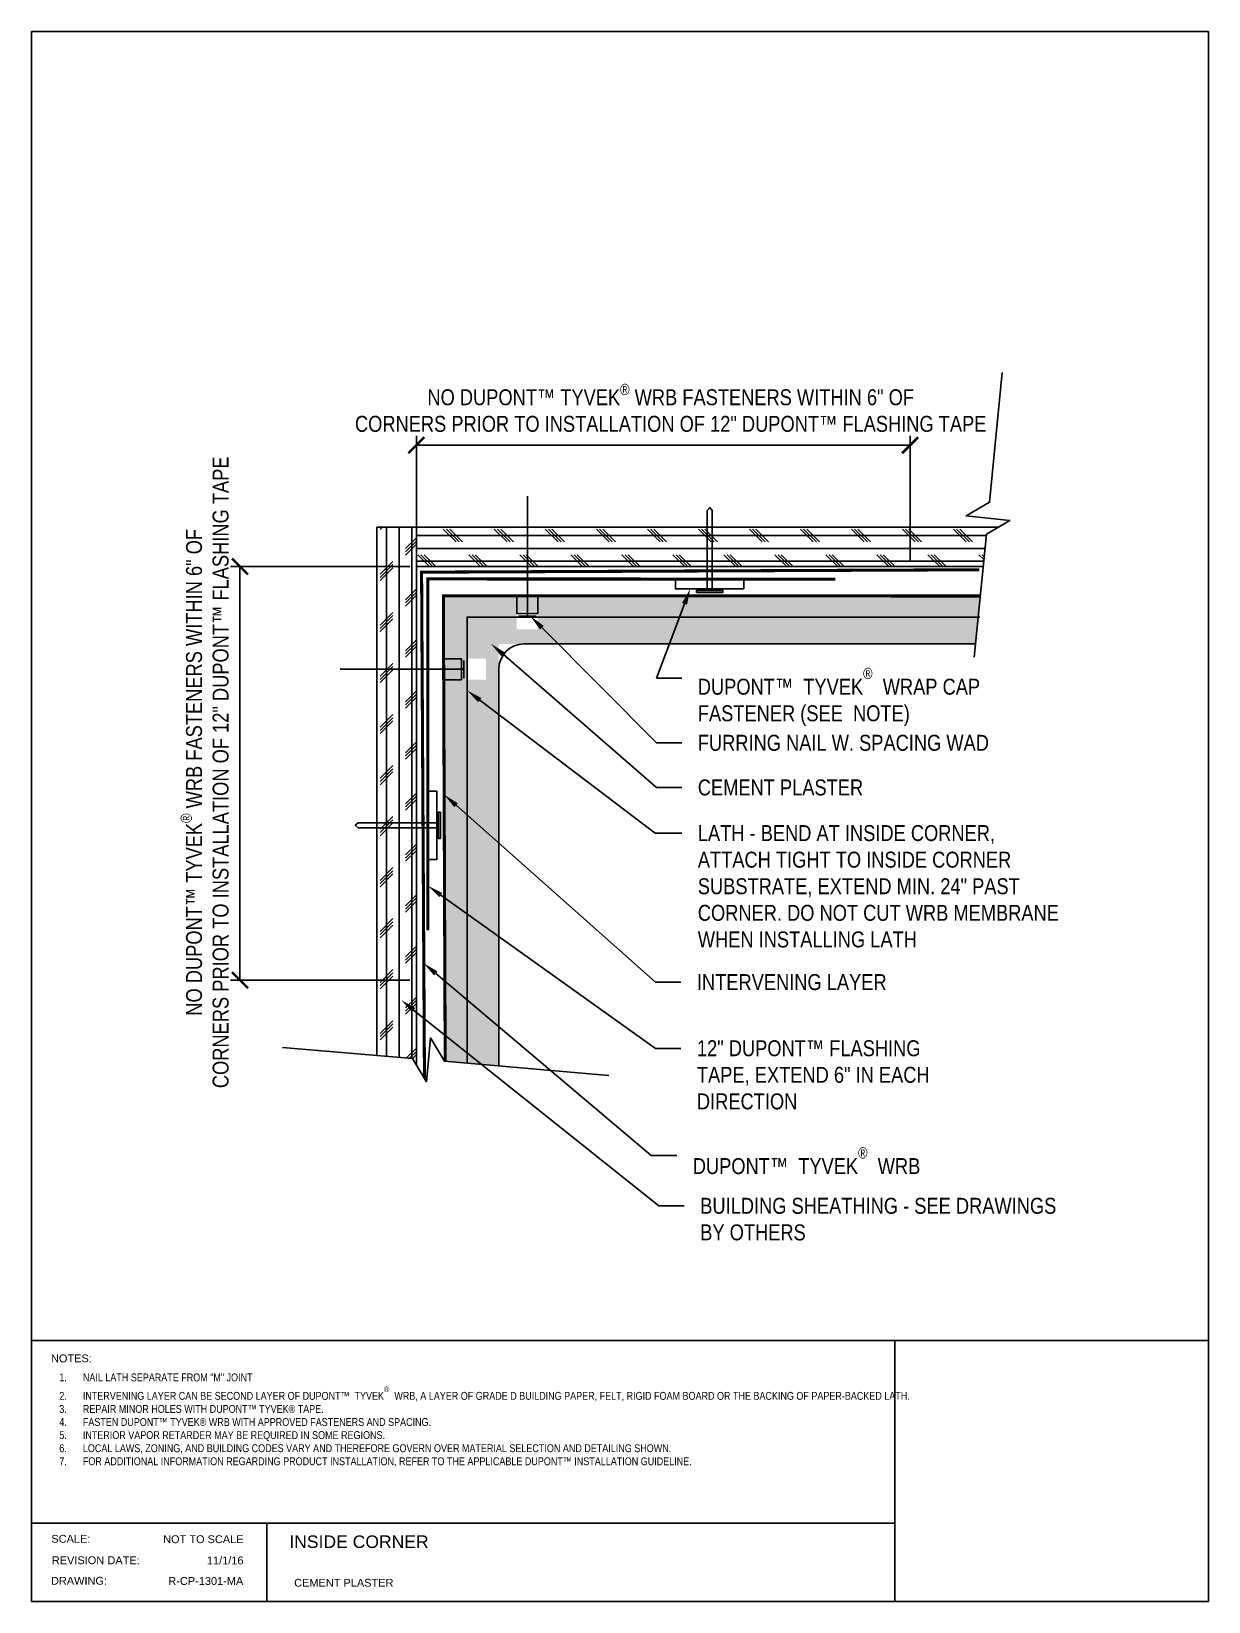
# Paper-space layout 'Title Block' of a CAD drawing. Header units: inches. Extents: x 0.3 to 7.8, y 0.1 to 10.1.
# The model-space entities are those that its viewports show. They can reach past a viewport. Long polylines and large blocks are cut down to what shows.
import ezdxf
from ezdxf import colors
from ezdxf.entities.mleader import LeaderData, LeaderLine
from ezdxf.math import Vec2, Vec3

# ---------------------------------------------------------------- set-up
doc = ezdxf.new("R2010")
doc.units = ezdxf.units.IN
doc.header["$MEASUREMENT"] = 0
for name, pattern in [('CENTER2', [1.125, 0.75, -0.125, 0.125, -0.125]), ('CENTER6', [0.4125, 0.3, -0.05, 0.03125, -0.03125]), ('HIDDEN', [0.375, 0.25, -0.125])]:
    doc.linetypes.add(name, pattern=pattern)
doc.layers.add('-ATI-HATCH', color=8, linetype='Continuous')
doc.layers.add('title block', color=7, linetype='Continuous')
for name, color, linetype, lineweight in [('-ATI-WRB', 5, 'CENTER6', 15), ('.ATI-DETAIL', 13, 'Continuous', 25), ('.ATI-HATCH', 8, 'Continuous', 25), ('.ATI-TEXT', 7, 'Continuous', 35), ('ATI-SAM', 4, 'HIDDEN', 15)]:
    doc.layers.add(name, color=color, linetype=linetype, lineweight=lineweight)
doc.styles.add('ATI ARCH 5-32', font='ARIALN.TTF', dxfattribs={"height": 0.15625})
doc.styles.get("Standard").update_dxf_attribs({"font": 'arial.ttf'})
doc.linetypes.add('ZIGZAG', pattern='A,0.0001,-0.2,[131,ltypeshp.shx,S=0.2,R=0,X=-0.2,Y=0],-0.4,[131,ltypeshp.shx,S=0.2,R=180,X=0.2,Y=0],-0.2', length=0.8001)
doc.dimstyles.new('ATI ARCH 5-32$0', dxfattribs={"dimtxt": 0.15625, "dimasz": 0.15625, "dimexe": 0.09375, "dimexo": 0.0625, "dimgap": 0.0625, "dimtad": 0, "dimdec": 4, "dimzin": 0, "dimdsep": 46, "dimlunit": 4, "dimtxsty": 'ATI ARCH 5-32', "dimblk": 'ARCHTICK', "dimcen": 0.09, "dimadec": 0, "dimazin": 0, "dimtfac": 0.8, "dimtdec": 4, "dimtofl": 0, "dimtmove": 1, "dimatfit": 3, "dimldrblk": 'ARCHTICK', "dimfxl": 1, "dimtolj": 1, "dimtzin": 0, "dimarcsym": 0})

# ---------------------------------------------------------------- blocks, each defined once
blk = doc.blocks.new('_ARCHTICK')
at = {"color": 0, "linetype": 'ByBlock', "const_width": 0.15}
blk.add_lwpolyline([(-0.5, -0.5), (0.5, 0.5)], dxfattribs=at)
blk = doc.blocks.new('*D2')
at = {"layer": '.ATI-TEXT', "color": 0, "lineweight": -2, "transparency": 16777216}
for p, q in [((21.41489782867287, 15.24133104095327), (19.65520761744008, 15.24133104095327)), ((19.74895761744008, 15.24133104095327), (19.74895761744008, 11.18754053895659)), ((21.41489782867304, 11.18754053895659), (19.65520761744008, 11.18754053895659))]:
    blk.add_line(p, q, dxfattribs=at)
at = {"layer": 'Defpoints', "color": 0, "transparency": 16777216}
for p in [(21.47739782867287, 15.24133104095327), (19.74895761744008, 11.18754053895659), (21.47739782867304, 11.18754053895659)]:
    blk.add_point(p, dxfattribs=at)
at = {"layer": '.ATI-TEXT', "color": 0, "lineweight": -2, "transparency": 16777216, "xscale": 0.15625, "yscale": 0.15625, "zscale": 0.15625}
for p, rotation in [((19.74895761744008, 15.24133104095327), 90), ((19.74895761744008, 11.18754053895659), 270)]:
    blk.add_blockref('_ARCHTICK', p, dxfattribs=dict(at, rotation=rotation))
at = {"layer": '.ATI-TEXT', "color": 0, "transparency": 16777216, "insert": (19.40305495364085, 13.22500259598697), "char_height": 0.15625, "attachment_point": 5, "rotation": 90, "style": 'ATI ARCH 5-32'}
blk.add_mtext('\\A1;NO DUPONT™ TYVEK{\\H0.7x;\\C7;\\S®^ ;} WRB FASTENERS WITHIN 6" OF \\PCORNERS PRIOR TO INSTALLATION OF 12" DUPONT™ FLASHING TAPE ', dxfattribs=at)
blk = doc.blocks.new('*D3')
at = {"layer": '.ATI-TEXT', "color": 0, "lineweight": -2, "transparency": 16777216}
for p, q in [((21.47739782867286, 15.30383104095326), (21.47739782867286, 16.52346018896039)), ((26.31689462621695, 15.30383104095343), (26.31689462621695, 16.52346018896039)), ((21.47739782867286, 16.42971018896039), (26.31689462621695, 16.42971018896039))]:
    blk.add_line(p, q, dxfattribs=at)
at = {"layer": 'Defpoints', "color": 0, "transparency": 16777216}
for p in [(26.31689462621695, 16.42971018896039), (21.47739782867286, 15.24133104095326), (26.31689462621695, 15.24133104095343)]:
    blk.add_point(p, dxfattribs=at)
at = {"layer": '.ATI-TEXT', "color": 0, "lineweight": -2, "transparency": 16777216, "xscale": 0.15625, "yscale": 0.15625, "zscale": 0.15625, "rotation": 180}
blk.add_blockref('_ARCHTICK', (21.47739782867286, 16.42971018896039), dxfattribs=at)
at = {"layer": '.ATI-TEXT', "color": 0, "lineweight": -2, "transparency": 16777216, "xscale": 0.15625, "yscale": 0.15625, "zscale": 0.15625}
blk.add_blockref('_ARCHTICK', (26.31689462621695, 16.42971018896039), dxfattribs=at)
at = {"layer": '.ATI-TEXT', "color": 0, "transparency": 16777216, "insert": (23.97056968240516, 16.79501011219505), "char_height": 0.15625, "attachment_point": 5, "style": 'ATI ARCH 5-32'}
blk.add_mtext('\\A1;NO DUPONT™ TYVEK{\\H0.7x;\\S®^ ;} WRB FASTENERS WITHIN 6" OF \\PCORNERS PRIOR TO INSTALLATION OF 12" DUPONT™ FLASHING TAPE ', dxfattribs=at)

msp = doc.modelspace()

# ---------------------------------------------------------------- hatches: boundary and pattern name
at = {"layer": '-ATI-HATCH', "ltscale": 0.75}
h = msp.add_hatch(dxfattribs=at)
h.set_pattern_fill('AR-SAND', color=256, scale=0.07)
h.set_pattern_definition([(37.50000000000001, (-10.16392282746358, -20.18579145314469), (-0.004409535067672572, 0.1348776638309211), [0, -0.1064, 0, -0.119, 0, -0.11375]), (7.499999999999999, (-10.16392282746358, -20.18579145314469), (0.1238843693687409, 0.1975502245660818), [0, -0.0574, 0, -0.09590000000000001, 0, -0.03675]), (327.5, (-10.25002282746358, -20.18579145314469), (0.2179899303226047, 0.000396133747587546), [0, -0.035, 0, -0.126, 0, -0.1645]), (317.5, (-10.25002282746358, -20.18579145314469), (0.2104288623200606, 0.06143728954539746), [0, -0.0175, 0, -0.0826, 0, -0.09450000000000001])])
h.paths.add_polyline_path([(22.28462436112871, 14.48380250859858), (26.95661837389123, 14.48380250859892), (26.98824398961888, 14.79925360989281), (22.66823595651034, 14.79951920014607), (22.66823595651034, 14.6248100122826), (22.46240388771947, 14.6248100122826), (22.46240388771947, 14.79953185451867), (21.96276143110971, 14.79956257209269), (21.96276143110971, 14.23517876134891), (21.9857648090324, 14.23517876134891), (21.9857648090324, 14.33809479574435), (22.16022533343865, 14.33809479574435), (22.16022533343865, 14.13226272695348), (21.9857648090324, 14.13226272695348), (21.9857648090324, 14.23517876134891), (21.96276143110971, 14.23517876134891), (21.96276143110971, 11.49324045484749), (22.28453440857898, 11.30479424839896)])
h.paths.add_polyline_path([(21.75540357617656, 11.61467949378353), (21.96276143110971, 11.49324045484749), (21.96276143110971, 14.23517876134891), (21.74515527930136, 14.23517876134891)])
h.paths.add_polyline_path([(21.96276143110971, 14.79956257209269), (22.56531992211491, 14.79952552733234), (22.56531992211491, 14.95455529532321), (21.74234043129867, 14.95493807543178), (21.74515527930136, 14.23517876134891), (21.96276143110971, 14.23517876134891)])
h.paths.add_polyline_path([(21.96276143110971, 11.49324045484749), (21.75540357617656, 11.61467949378353), (21.75800471575754, 10.94956562659055), (21.96276143110971, 10.8021751530002)])
h.paths.add_polyline_path([(22.28453440857898, 11.30479424839896), (21.96276143110971, 11.49324045484749), (21.96276143110971, 10.8021751530002), (22.284513633055, 10.57056756278322)])
h.paths.add_polyline_path([(21.76017788664809, 10.39388376097619), (21.96276143110971, 10.37637445680215), (21.96276143110971, 10.8021751530002), (21.75800471575754, 10.94956562659055)])
h.paths.add_polyline_path([(21.96276143110971, 10.8021751530002), (21.96276143110971, 10.37637445680215), (22.28450735134381, 10.34856594353371), (22.284513633055, 10.57056756278322)])
h.paths.add_polyline_path([(26.98824398961888, 14.79925360989281), (27.00360683415933, 14.95249098149159), (22.56531992211491, 14.95455529532321), (22.56531992211491, 14.79952552733234)])
at = {"layer": '.ATI-HATCH'}
h = msp.add_hatch(dxfattribs=at)
h.set_pattern_fill('CORK', color=256, angle=90, style=0)
h.set_pattern_definition([(90, (25.43393285416177, 15.41630901170046), (-0.125, 7.654042494670958e-18), []), (225, (25.49643285416177, 15.47880901170046), (0.2499999995804921, -0.2499999995804922), [0.176776696, -0.176776696]), (225, (25.49643285416177, 15.51005901170046), (0.2499999995804921, -0.2499999995804922), [0.176776696, -0.176776696]), (225, (25.49643285416177, 15.54130901170046), (0.2499999995804921, -0.2499999995804922), [0.176776696, -0.176776696])])
edge = h.paths.add_edge_path()
edge.add_line((21.47739782867303, 10.3590947180294), (21.43964771663134, 10.4214206941348))
edge.add_arc((21.80150028470503, 11.18199492627846), 0.8422650673169525, 112.6312404247208, 244.55665490172692, ccw=False)
edge.add_line((21.47739782867292, 11.9594060412082), (21.47739782867303, 10.3590947180294))
edge = h.paths.add_edge_path()
edge.add_line((21.43964771663134, 10.4214206941348), (21.09113564387503, 10.45044844920491))
edge.add_line((21.09113564387503, 10.45044844920491), (21.09113564387481, 15.62759322575143))
edge.add_line((21.09113564387481, 15.62759322575143), (21.47739782867286, 15.62759322575143))
edge.add_line((21.47739782867286, 15.62759322575143), (21.47739782867292, 11.9594060412082))
edge.add_arc((21.80150028470497, 11.18199492627846), 0.842265067316888, 112.6312404247173, 244.5566549017304)
h = msp.add_hatch(dxfattribs=at)
h.set_pattern_fill('CORK', color=256, angle=180, style=0)
h.set_pattern_definition([(180, (19.86656268006381, 15.54440177649277), (-1.530808498934192e-17, -0.125), []), (315, (19.80406268006381, 15.60690177649277), (0.2499999995804922, 0.249999999580492), [0.176776696, -0.176776696]), (315, (19.77281268006381, 15.60690177649277), (0.2499999995804922, 0.249999999580492), [0.176776696, -0.176776696]), (315, (19.74156268006381, 15.60690177649277), (0.2499999995804922, 0.249999999580492), [0.176776696, -0.176776696])])
edge = h.paths.add_edge_path(flags=17)
edge.add_arc((22.82448267695902, 15.10850461260932), 0.4790925248542521, 16.095898728234715, 90, ccw=False)
edge.add_line((23.28479429673918, 15.24133104095332), (22.36417105717886, 15.24133104095326))
edge.add_arc((22.82448267695914, 15.10850461260909), 0.4790925248544444, 90.00000000001359, 163.9041012717495, ccw=False)
edge = h.paths.add_edge_path()
edge.add_line((27.03256455435691, 15.24133104095349), (27.0643593749203, 15.55846988335721))
edge.add_line((27.0643593749203, 15.55846988335721), (27.18209472379864, 15.62759322575155))
edge.add_line((27.18209472379864, 15.62759322575155), (21.47739782867286, 15.62759322575143))
edge.add_line((21.47739782867286, 15.62759322575143), (21.47739782867281, 15.24133104095326))
edge.add_line((21.47739782867281, 15.24133104095326), (22.36417105717886, 15.24133104095326))
edge.add_arc((22.82448267695902, 15.10850461260949), 0.4790925248542328, 16.09589872821499, 163.9041012717915, ccw=False)
edge.add_line((23.28479429673918, 15.24133104095332), (27.03256455435691, 15.24133104095349))

# ---------------------------------------------------------------- linework, layer by layer
at = {"layer": '-ATI-WRB', "linetype": 'CENTER6', "ltscale": 0.75, "const_width": 0.03}
msp.add_lwpolyline([(26.99670108306778, 15.20985365831498), (21.52871522346068, 15.18602320183069), (21.55722565068255, 10.22729783960906)], dxfattribs=at)
at = {"layer": '.ATI-DETAIL', "color": 13}
for p, q in [((21.09113564387503, 10.45044844920491), (21.09113564387481, 15.62759322575143)), ((21.47739782867303, 10.3590947180294), (21.47739782867286, 15.62759322575143)), ((21.47739782867286, 15.62759322575143), (27.1820947237987, 15.62759322575155)), ((21.47739782867286, 15.24133104095326), (27.03256455435691, 15.24133104095349)), ((22.53461728728129, 14.4838025085986), (26.95321798304509, 14.48380250859892)), ((22.28450735134381, 10.34856594353371), (22.28461728738139, 14.23380958254607))]:
    msp.add_line(p, q, dxfattribs=at)
at = {"layer": '.ATI-DETAIL'}
for p, q in [((22.65065492561139, 14.75359321343883), (22.48012936912922, 14.75359321343883)), ((21.94270181745033, 14.31950057379427), (21.94270181745033, 14.1489750173121))]:
    msp.add_line(p, q, dxfattribs=at)
for points in [[(27.21911841705214, 17.1437164931186), (27.09559876389712, 15.87173146403554), (26.86528231811862, 15.73651088081797), (27.29467582069908, 15.6936904665745), (27.0643593749203, 15.55846988335716), (26.94357886434845, 14.35373934457933)], [(22.5653921473703, 14.75359321343883), (22.5653921473703, 15.92962841642891)], [(24.32886961841827, 15.00701972394872), (24.32886961841821, 15.7913338455028), (24.35270044292072, 15.82111479863388), (24.37653089940518, 15.7913338455028), (24.37653089940513, 15.00701972394872)], [(21.94270181745033, 14.23423779555318), (20.73171673249517, 14.23423779555318)], [(21.69313770839916, 12.68188883434023), (20.90882358684509, 12.68188883434018), (20.87904263371401, 12.70571965884269), (20.90882358684509, 12.72955011532715), (21.69313770839916, 12.72955011532709)], [(20.16608930099467, 10.52749604889711), (21.43964771663134, 10.4214206941348), (21.57801211272717, 10.19297909281229), (21.61494361918547, 10.62291912556687), (21.75330801528106, 10.39447752424419), (23.36451213572668, 10.25522108509798)]]:
    msp.add_lwpolyline(points, dxfattribs=at)
at = {"layer": '.ATI-DETAIL', "color": 13}
msp.add_lwpolyline([(21.47739782867286, 15.62759322575143), (21.09113564387481, 15.62759322575143)], dxfattribs=at)
at = {"layer": '.ATI-DETAIL'}
for points in [[(24.6884560492722, 15.02263841138804), (24.6884560492722, 15.1104845211436), (24.01694410053302, 15.1104845211436), (24.01694410053302, 15.02263841138804)], [(22.66830818176574, 14.78009473732392), (22.66830818176574, 14.95455526173016), (22.46247611297487, 14.95455526173016), (22.46247611297487, 14.78009473732392)], [(24.22480590754107, 14.98672898383474), (24.48059424226427, 14.98672898383474), (24.48059424226427, 15.00701972394872), (24.22480590754107, 15.00701972394872)], [(21.91961948365402, 14.33715382994862), (21.74515895924777, 14.33715382994862), (21.74515895924777, 14.13132176115775), (21.91961948365402, 14.13132176115775)], [(21.67751902095985, 13.04147526519417), (21.58967291120429, 13.04147526519417), (21.58967291120429, 12.36996331645499), (21.67751902095985, 12.36996331645499)], [(21.71342844851314, 12.57782512346304), (21.71342844851314, 12.83361345818624), (21.69313770839916, 12.83361345818624), (21.69313770839916, 12.57782512346304)]]:
    msp.add_lwpolyline(points, close=True, dxfattribs=at)
at = {"layer": '.ATI-DETAIL', "linetype": 'CENTER2', "ltscale": 0.75, "const_width": 0.03}
msp.add_lwpolyline([(27.00360683415933, 14.95249098149159), (21.74234043129867, 14.95493807543178), (21.76017788664809, 10.39388376097624)], dxfattribs=at)
at = {"layer": '.ATI-DETAIL', "linetype": 'ZIGZAG', "ltscale": 0.2}
msp.add_lwpolyline([(21.97469276958739, 10.37724309825094), (21.97537731888228, 14.7453724718471), (26.99936670527069, 14.74543336721909)], dxfattribs=at)
at = {"layer": '.ATI-DETAIL', "color": 13}
msp.add_arc((22.53461728728132, 14.2338025085986), 0.25, 90.00000000000408, 179.998378770663, dxfattribs=at)
at = {"layer": 'ATI-SAM', "const_width": 0.03}
msp.add_lwpolyline([(21.58967291120429, 11.67649477058901), (21.58967291120429, 15.11969780243597), (25.58394447539776, 15.11808849658714)], dxfattribs=at)

# ---------------------------------------------------------------- dimensions: what is measured, and where the dimension line sits
at = {"layer": '.ATI-TEXT'}
dim = msp.add_linear_dim(base=(26.31689462621695, 16.42971018896039), p1=(21.47739782867286, 15.24133104095326), p2=(26.31689462621695, 15.24133104095343), text='NO DUPONT™ TYVEK{\\H0.7x;\\S®^ ;} WRB FASTENERS WITHIN 6" OF \\PCORNERS PRIOR TO INSTALLATION OF 12" DUPONT™ FLASHING TAPE ', dimstyle='ATI ARCH 5-32$0', override={"dimscale": 0}, dxfattribs=at)
dim.commit()
dim.dimension.update_dxf_attribs({"geometry": '*D3', "text_midpoint": (23.97056968240516, 16.79501011219505), "dimtype": 160})
dim = msp.add_linear_dim(base=(19.74895761744008, 11.18754053895659), p1=(21.47739782867286, 15.24133104095326), p2=(21.47739782867303, 11.18754053895659), angle=90, text='NO DUPONT™ TYVEK{\\H0.7x;\\C7;\\S®^ ;} WRB FASTENERS WITHIN 6" OF \\PCORNERS PRIOR TO INSTALLATION OF 12" DUPONT™ FLASHING TAPE ', dimstyle='ATI ARCH 5-32$0', override={"dimscale": 0}, dxfattribs=at)
dim.commit()
dim.dimension.update_dxf_attribs({"geometry": '*D2', "text_midpoint": (19.40305495364085, 13.22500259598697), "dimtype": 160})

# ---------------------------------------------------------------- leaders
ml = msp.add_multileader_mtext('Standard', dxfattribs=at)
ml.set_content('DUPONT™  TYVEK{\\A1;\\H0.7x;\\S®^ ;}  WRAP CAP FASTENER (SEE  NOTE)', color=7, style='ATI ARCH 5-32')
ml.set_leader_properties(color=7)
ml.build(insert=Vec2(0, 0))
ml.multileader.update_dxf_attribs({"dogleg_length": 0.25, "arrow_head_size": 0.15625})
ctx = ml.context
ctx.base_point, ctx.char_height, ctx.arrow_head_size, ctx.landing_gap_size, ctx.plane_origin = Vec3(24.08000930831254, 14.14711163399757), 0.15625, 0.15625, 0.15625, Vec3(22.50108450549489, 15.13080369343586)
notes = []
notes.append((ctx, [(0, (1, 1, 0), (23.83000930831254, 14.14711163399757), (1, 0), 0.25, [(0, [(24.16165174942581, 15.02263841138804)], 0, [])])]))
ctx.mtext.insert, ctx.mtext.width, ctx.mtext.flow_direction = Vec3(24.23625930831254, 14.2482051708325), 2.885737193447767, 5
ml = msp.add_multileader_mtext('Standard', dxfattribs=at)
ml.set_content('FURRING NAIL W. SPACING WAD', color=7, style='ATI ARCH 5-32')
ml.set_leader_properties(color=7)
ml.build(insert=Vec2(0, 0))
ml.multileader.update_dxf_attribs({"dogleg_length": 0.25, "arrow_head_size": 0.15625})
ctx = ml.context
ctx.base_point, ctx.char_height, ctx.arrow_head_size, ctx.landing_gap_size, ctx.plane_origin = Vec3(24.08000930831254, 13.51300048688903), 0.15625, 0.15625, 0.15625, Vec3(22.50108450549489, 14.59849074600313)
notes.append((ctx, [(0, (1, 1, 0), (23.83000930831254, 13.51300048688903), (1, 0), 0.25, [(0, [(22.5972760682571, 14.75359321343884)], 0, [])])]))
ctx.mtext.insert, ctx.mtext.width, ctx.mtext.flow_direction = Vec3(24.23625930831254, 13.59245776860799), 2.885737193447767, 5
ml = msp.add_multileader_mtext('Standard', dxfattribs=at)
ml.set_content('CEMENT PLASTER', color=7, style='ATI ARCH 5-32')
ml.set_leader_properties(color=7)
ml.build(insert=Vec2(0, 0))
ml.multileader.update_dxf_attribs({"dogleg_length": 0.25, "arrow_head_size": 0.15625})
ctx = ml.context
ctx.base_point, ctx.char_height, ctx.arrow_head_size, ctx.landing_gap_size, ctx.plane_origin = Vec3(24.08000930831254, 13.07558946256776), 0.15625, 0.15625, 0.15625, Vec3(22.50108450549489, 14.42486557750512)
notes.append((ctx, [(0, (1, 1, 0), (23.83000930831254, 13.07558946256776), (1, 0), 0.25, [(0, [(22.20919146813314, 14.48380250859858)], 0, [])])]))
ctx.mtext.insert, ctx.mtext.flow_direction = Vec3(24.23625930831254, 13.15504674428672), 5
ml = msp.add_multileader_mtext('Standard', dxfattribs=at)
ml.set_content('LATH - BEND AT INSIDE CORNER, \\PATTACH TIGHT TO INSIDE CORNER \\PSUBSTRATE, EXTEND MIN. 24" PAST \\PCORNER. DO NOT CUT WRB MEMBRANE \\PWHEN INSTALLING LATH', color=7, style='ATI ARCH 5-32')
ml.set_leader_properties(color=7)
ml.build(insert=Vec2(0, 0))
ml.multileader.update_dxf_attribs({"dogleg_length": 0.25, "arrow_head_size": 0.15625})
ctx = ml.context
ctx.base_point, ctx.char_height, ctx.arrow_head_size, ctx.landing_gap_size, ctx.plane_origin = Vec3(24.08000930831254, 12.62973336344165), 0.15625, 0.15625, 0.15625, Vec3(22.66203826552966, 14.85443977873577)
notes.append((ctx, [(0, (1, 1, 0), (23.81761083737582, 12.62973336344165), (1, 0), 0.2623984709367164, [(0, [(21.97526469590989, 14.02672194139789)], 0, [])])]))
ctx.mtext.insert, ctx.mtext.flow_direction = Vec3(24.23625930831254, 12.70785836344165), 5
ml = msp.add_multileader_mtext('Standard', dxfattribs=at)
ml.set_content('INTERVENING LAYER ', color=7, style='ATI ARCH 5-32')
ml.set_leader_properties(color=7)
ml.build(insert=Vec2(0, 0))
ml.multileader.update_dxf_attribs({"dogleg_length": 0.25, "arrow_head_size": 0.15625})
ctx = ml.context
ctx.base_point, ctx.char_height, ctx.arrow_head_size, ctx.landing_gap_size, ctx.plane_origin = Vec3(24.07128208345274, 11.16831630690282), 0.15625, 0.15625, 0.15625, Vec3(21.66278321616802, 13.06508779509166)
notes.append((ctx, [(0, (1, 1, 0), (23.82128208345274, 11.16831630690282), (1, 0), 0.25, [(0, [(21.74996057574033, 13.00645988717347)], 0, [])])]))
ctx.mtext.insert, ctx.mtext.flow_direction = Vec3(24.22753208345274, 11.24777358862178), 5
ml = msp.add_multileader_mtext('Standard', dxfattribs=at)
ml.set_content('12" DUPONT™ FLASHING \\PTAPE, EXTEND 6" IN EACH \\PDIRECTION', color=7, style='ATI ARCH 5-32')
ml.set_leader_properties(color=7)
ml.build(insert=Vec2(0, 0))
ml.multileader.update_dxf_attribs({"dogleg_length": 0.25, "arrow_head_size": 0.15625})
ctx = ml.context
ctx.base_point, ctx.char_height, ctx.arrow_head_size, ctx.landing_gap_size, ctx.plane_origin = Vec3(24.07128208345274, 10.5203357034525), 0.15625, 0.15625, 0.15625, Vec3(25.38475389396682, 12.41710719164134)
notes.append((ctx, [(0, (1, 1, 0), (23.82128208345274, 10.5203357034525), (1, 0), 0.25, [(0, [(21.58967291120429, 12.11347791095019)], 0, [])])]))
ctx.mtext.insert, ctx.mtext.flow_direction = Vec3(24.22753208345274, 10.59979298517146), 5
at = {"layer": '.ATI-TEXT', "color": 13}
ml = msp.add_multileader_mtext('Standard', dxfattribs=at)
ml.set_content('DUPONT™  TYVEK{\\A1;\\H0.7x;\\S®^ ;}  WRB', color=7, style='ATI ARCH 5-32')
ml.set_leader_properties(color=7)
ml.build(insert=Vec2(0, 0))
ml.multileader.update_dxf_attribs({"dogleg_length": 0.25, "arrow_head_size": 0.15625})
ctx = ml.context
ctx.base_point, ctx.char_height, ctx.arrow_head_size, ctx.landing_gap_size, ctx.plane_origin = Vec3(24.03065772107995, 9.471586230526746), 0.15625, 0.15625, 0.15625, Vec3(21.41625462004374, 11.09859636592201)
notes.append((ctx, [(0, (1, 1, 0), (23.78065772107995, 9.471586230526746), (1, 0), 0.25, [(0, [(21.54863685569836, 11.35527604782825)], 0, [])])]))
ctx.mtext.insert, ctx.mtext.flow_direction = Vec3(24.18690772107995, 9.551043512245709), 5
at = {"layer": '.ATI-TEXT'}
ml = msp.add_multileader_mtext('Standard', dxfattribs=at)
ml.set_content('BUILDING SHEATHING - SEE DRAWINGS BY OTHERS', color=7, style='ATI ARCH 5-32')
ml.set_leader_properties(color=7)
ml.build(insert=Vec2(0, 0))
ml.multileader.update_dxf_attribs({"dogleg_length": 0.25, "arrow_head_size": 0.15625})
ctx = ml.context
ctx.base_point, ctx.char_height, ctx.arrow_head_size, ctx.landing_gap_size, ctx.plane_origin = Vec3(24.10380164747177, 8.976596933644792), 0.15625, 0.15625, 0.15625, Vec3(21.40253099552264, 11.60086625708689)
notes.append((ctx, [(0, (1, 1, 0), (23.85380164747177, 8.976596933644792), (1, 0), 0.25, [(0, [(21.3290911264135, 10.99341563020669)], 0, [])])]))
ctx.mtext.insert, ctx.mtext.width, ctx.mtext.flow_direction = Vec3(24.26005164747177, 9.056054215363755), 3.640342851259902, 5
for ctx, leaders in notes:
    for number, flags, end, landing, length, lines in leaders:
        leader = LeaderData()
        leader.index, (leader.has_last_leader_line, leader.has_dogleg_vector, leader.attachment_direction) = number, flags
        leader.last_leader_point, leader.dogleg_vector, leader.dogleg_length = Vec3(end), Vec3(landing), length
        for number, points, colour, breaks in lines:
            line = LeaderLine()
            line.index, line.vertices, line.color, line.breaks = number, Vec3.list(points), colors.encode_raw_color(colour), breaks
            leader.lines.append(line)
        ctx.leaders.append(leader)

psp = doc.layouts.new('Title Block')

# ---------------------------------------------------------------- linework, layer by layer
for p, q in [((7.772235154970232, 10.07431088233465), (0.2722351549702324, 10.07431088233465)), ((0.2722351549702324, 10.07431088233465), (0.2722351549702324, 0.074310882334653)), ((7.772235154970233, 0.07431088233465388), (7.772235154970232, 10.07431088233465)), ((0.2722351549702324, 1.736530767349045), (7.772235154970232, 1.736530767349045)), ((5.772235154970232, 1.736530767349045), (5.772235154970232, 0.074310882334653)), ((0.2722351549702324, 0.5743108823346539), (5.772235154970232, 0.5743108823346539)), ((1.772235154970232, 0.5743108823346539), (1.772235154970232, 0.074310882334653)), ((0.2722351549702324, 0.074310882334653), (7.772235154970232, 0.07431088233465388))]:
    psp.add_line(p, q)

# ---------------------------------------------------------------- texts
at = {"attachment_point": 1}
for s, width, heights, insert, char_height in [('NOT TO SCALE', 0.5718669993594432, [0.1414211756834407], (1.111625089474089, 0.4967356663343026), 0.05), ('INSIDE CORNER', 2.744871529696937, [0], (1.91545563678001, 0.4958223365822043), 0.08), ('REVISION', 0.6779365551898024, [0], (0.4024131034870777, 0.3626441460974341), 0.05), ('11/1/16', 0.4618925883192802, [0], (1.390580576585052, 0.3612756261734162), 0.05), ('R-CP-1301-MA', 0.4398977061112461, [0], (1.144721507007645, 0.2305409491744896), 0.05), ('CEMENT PLASTER', 1.075187865449848, [0], (1.946337693487237, 0.2191818877971485), 0.05)]:
    psp.add_mtext_dynamic_manual_height_columns(s, width=width, gutter_width=0.25, heights=heights, dxfattribs=dict(at, insert=insert, char_height=char_height))
for tag, p in [('NOTES:', (0.3971614967462784, 1.598386479405882)), ('SCALE:', (0.3995032716367746, 0.4489939002506915)), ('DATE:', (0.7567232376417508, 0.3119295789698242)), ('DRAWING:', (0.397045475140871, 0.1818235800441528))]:
    psp.add_attdef(tag, p, '', height=0.05)
at = {"layer": 'title block', "insert": (0.400102034000426, 1.526978454024523), "char_height": 0.05, "attachment_point": 1}
psp.add_mtext_dynamic_manual_height_columns('\\pi-0.15,l0.2,t0.2;{\\fArial Narrow|b0|i0|c0|p34;1.^INAIL LATH SEPARATE FROM "M" JOINT\\P\\C7;2.^IINTERVENING LAYER CAN BE SECOND LAYER OF DUPONT™  TYVEK\\A1;\\H0.7x;\\S®^ ;\\A0;\\H1.42857x;  WRB, A LAYER OF GRADE D BUILDING PAPER, FELT, RIGID FOAM BOARD OR THE BACKING OF PAPER-BACKED LATH.\\P3.^IREPAIR MINOR HOLES WITH DUPONT™ TYVEK® TAPE. \\P4.^IFASTEN DUPONT™ TYVEK® WRB WITH APPROVED FASTENERS AND SPACING. \\P5.^IINTERIOR VAPOR RETARDER MAY BE REQUIRED IN SOME REGIONS. \\P6.^ILOCAL LAWS, ZONING, AND BUILDING CODES VARY AND THEREFORE GOVERN OVER MATERIAL SELECTION AND DETAILING SHOWN. \\P7.^IFOR ADDITIONAL INFORMATION REGARDING PRODUCT INSTALLATION, REFER TO THE APPLICABLE DUPONT™ INSTALLATION GUIDELINE.}', width=5.372133120969806, gutter_width=0.25, heights=[0.9526675716898687], dxfattribs=at)

# ---------------------------------------------------------------- viewports
at = {"layer": '0'}
psp.add_viewport(center=(4.022235154970232, 5.905420824841849), size=(7.5, 8.337780114985609), view_center_point=(23.47360155458927, 14.07078583644153), view_height=12.82735402305478, dxfattribs=at)

doc.saveas('drawing.dxf')
